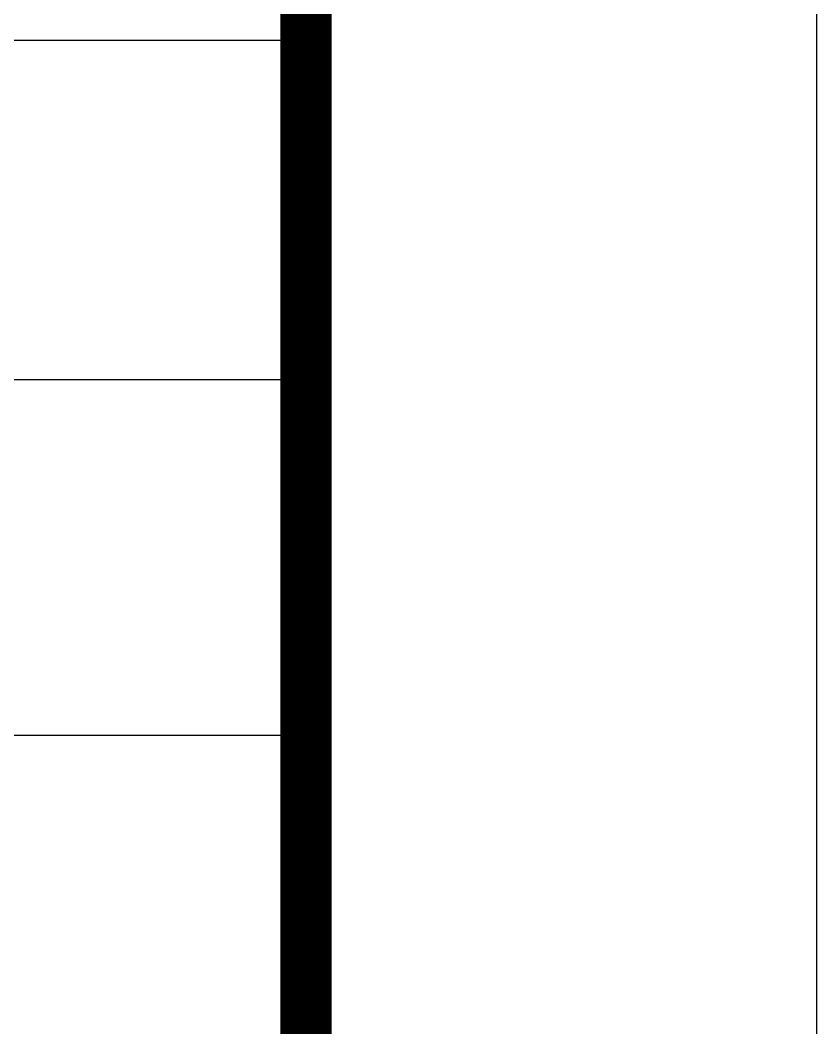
# Model space of a CAD drawing. Extents: x -266287 to 275962, y -324567 to 363765.
# Drawn here: x -74884 to -71765, y -228505 to -224559 of the extents above; entities that cross this region are included whole.
import ezdxf

# ---------------------------------------------------------------- set-up
doc = ezdxf.new("R2010")
doc.units = 0
doc.header["$LTSCALE"] = 1000
doc.layers.add('PUB_TITLE', color=4, linetype='CONTINUOUS')

msp = doc.modelspace()

# ---------------------------------------------------------------- linework, layer by layer
at = {"layer": 'PUB_TITLE'}
for p, q in [((-77974.04313, -224636.97162), (-73764.58828, -224636.97162)), ((-82183.49798, -225966.69496), (-73764.58828, -225966.69496)), ((-77974.04313, -227358.80748), (-73764.58828, -227358.80748))]:
    msp.add_line(p, q, dxfattribs=at)
msp.add_lwpolyline([(-220364.58828, -240566.69496), (-71764.58828, -240566.69496), (-71764.58828, -156566.69496), (-220364.58828, -156566.69496)], close=True, dxfattribs=at)
at = {"layer": 'PUB_TITLE', "const_width": 200}
msp.add_lwpolyline([(-215364.58828, -238566.69496), (-73764.58828, -238566.69496), (-73764.58828, -158566.69496), (-215364.58828, -158566.69496)], close=True, dxfattribs=at)

doc.saveas('drawing.dxf')
